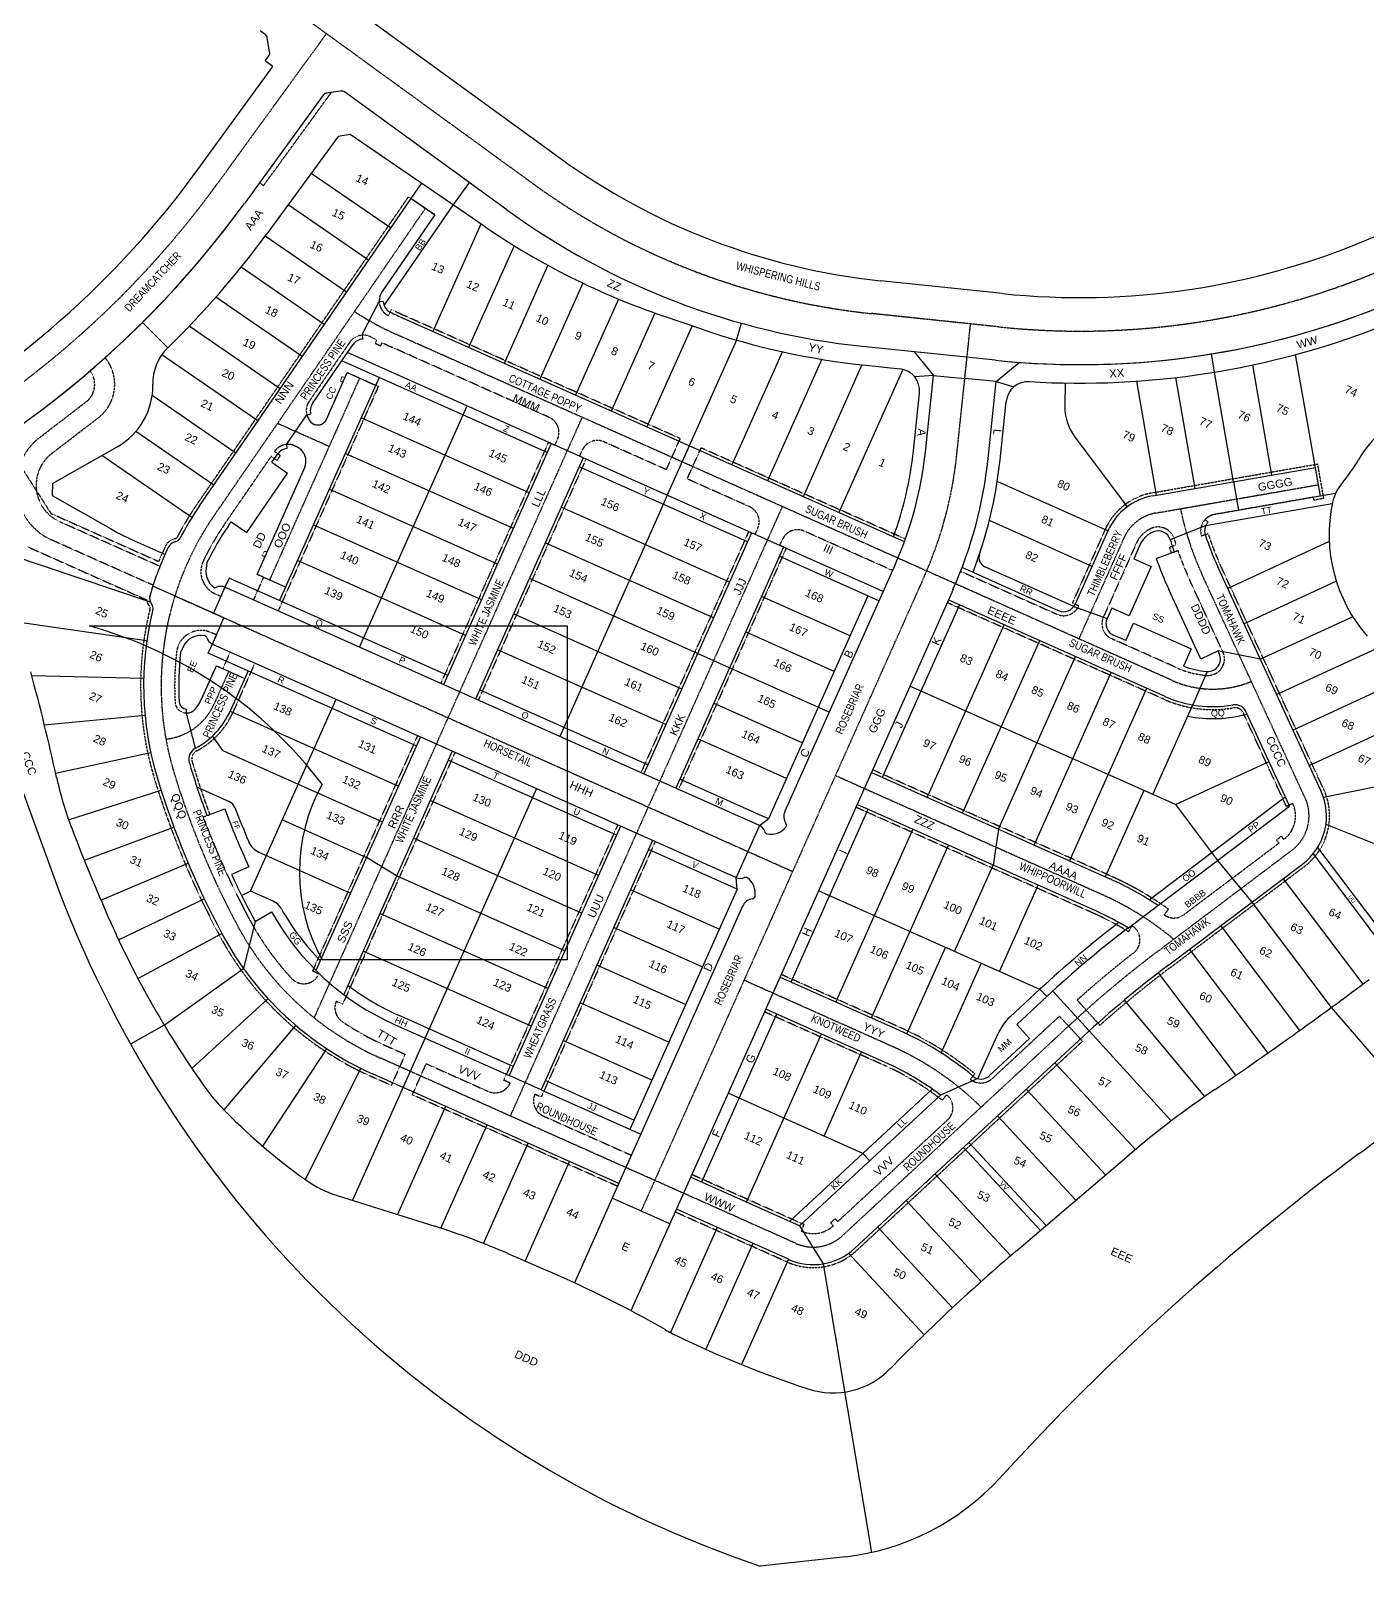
# Model space of a CAD drawing. Extents: x 6117139 to 6122428, y 2195785 to 2203370.
# Drawn here: x 6120082 to 6121417, y 2195785 to 2197320 of the extents above; entities that cross this region are included whole.
import ezdxf
from ezdxf.enums import TextEntityAlignment as Align

# ---------------------------------------------------------------- set-up
doc = ezdxf.new("R2010")
doc.units = 21
doc.header["$MEASUREMENT"] = 0
doc.linetypes.add('CENTER2', pattern=[1.125, 0.75, -0.125, 0.125, -0.125])
doc.linetypes.add('DASHED2', pattern=[0.375, 0.25, -0.125])
for name, color, linetype in [('1', 7, 'Continuous'), ('V-ANNO', 7, 'Continuous'), ('V-LINE-CNTR', 1, 'CENTER2'), ('V-LINE-ESMT', 7, 'DASHED2'), ('V-LINE-LOTS', 3, 'Continuous'), ('V-LINE-PIQ', 2, 'Continuous'), ('V-LINE-RTWY', 1, 'Continuous')]:
    doc.layers.add(name, color=color, linetype=linetype)
doc.styles.add('LOTNUM', font='arial.ttf')
doc.styles.add('ST', font='x-opta1d.shx', dxfattribs={"width": 0.85, "height": 31.496063})

msp = doc.modelspace()

# ---------------------------------------------------------------- linework, layer by layer
at = {"layer": 'V-LINE-CNTR'}
for p, q in [((6120583.5, 2197166.8), (6120343.6, 2197341.1)), ((6120377.1, 2197316.7), (6120268.2, 2197166.8)), ((6120264.8, 2196834.8), (6120476, 2197142)), ((6121049, 2197023.6), (6120921.8, 2197037)), ((6121006.9, 2196895.3), (6121020.7, 2197026.6)), ((6121222.1, 2196670.3), (6120447, 2197016.1)), ((6120410.3, 2196972.5), (6120320.3, 2196770.7)), ((6120632.6, 2196933.3), (6120364.8, 2196333.1)), ((6120328.3, 2196927.3), (6120379.9, 2196904.3)), ((6121205.8, 2196837.6), (6121368.2, 2196865.9)), ((6120832.6, 2196844.1), (6120560.8, 2196234.9)), ((6121174, 2196812.8), (6121128.9, 2196711.8)), ((6120974.4, 2196774.1), (6120691.5, 2196140)), ((6121354.9, 2196552.9), (6121251.8, 2196776.5)), ((6120842.8, 2196479.2), (6120225.7, 2196754.6)), ((6120279.5, 2196679.3), (6120264.9, 2196646.7)), ((6121153, 2196455.8), (6120885.6, 2196575.1)), ((6121207.1, 2196399), (6121341.8, 2196500.6)), ((6120942.6, 2196304.4), (6120794.4, 2196370.6)), ((6121121.6, 2196327.5), (6120892.8, 2196115.4)), ((6120846.1, 2196107.7), (6120430.3, 2196293.2))]:
    msp.add_line(p, q, dxfattribs=at)
for centre, radius, start, end in [((6121130, 2197794.4), 775, 264, 19), ((6119499.6, 2197725.2), 950, 290, 324), ((6120994.9, 2197733.1), 700, 234, 264), ((6120569.2, 2197290.1), 300, 236.8347, 245.9545), ((6120609.1, 2196937.1), 400, 335.9545, 354), ((6121524.3, 2196902.1), 300, 191.5802, 204.7551), ((6120512, 2196664.9), 300, 145.4884, 196.9489), ((6121213.2, 2196795.2), 43, 99.8837, 155.9545), ((6121262.8, 2196761.6), 100, 245.9545, 292.6065), ((6120210.2, 2196671.2), 60, 276.3065, 335.9546), ((6121029.5, 2196822.6), 841, 196.9489, 208.1754), ((6121315.9, 2196534.9), 43, 307.0243, 24.7553), ((6121030.7, 2196181.9), 300, 49.9589, 65.9545), ((6120552.6, 2196567.1), 300, 208.1754, 245.9545), ((6121869.4, 2195520.8), 1100, 127.0243, 132.8277), ((6120820.3, 2196030.5), 300, 45.3113, 65.9545), ((6120863.6, 2196146.9), 43, 245.9545, 312.8277)]:
    msp.add_arc(centre, radius, start, end, dxfattribs=at)
at = {"layer": 'V-LINE-ESMT'}
for p, q in [((6120373.8, 2197255.1), (6120310.3, 2197167.7)), ((6120314.3, 2197164.8), (6120382, 2197257.9)), ((6120382, 2197257.9), (6120377, 2197257.1)), ((6120310.3, 2197167.7), (6120314.3, 2197164.8)), ((6120247.9, 2196846.4), (6120459.1, 2197153.6)), ((6120459.1, 2197153.6), (6120485.4, 2197135.5)), ((6120485.4, 2197135.5), (6120432.8, 2197059)), ((6120438.9, 2197034.9), (6120442.1, 2197041.2)), ((6120730.5, 2196912.1), (6120455.3, 2197034.8)), ((6120425.9, 2197007.3), (6120427.5, 2197010.5)), ((6120400.4, 2197008.2), (6120359.9, 2196949.3)), ((6120431.3, 2197004.7), (6120432.8, 2197007.8)), ((6120599.7, 2196933.2), (6120441.5, 2197003.8)), ((6120395.7, 2196973), (6120398, 2196978)), ((6120398, 2196978), (6120429, 2196964.1)), ((6120429, 2196964.1), (6120328.9, 2196739.7)), ((6120377.1, 2196931.2), (6120393.7, 2196968.4)), ((6120390.9, 2196969.6), (6120393, 2196974.2)), ((6120393.7, 2196968.4), (6120390.9, 2196969.6)), ((6120395.7, 2196973), (6120393, 2196974.2)), ((6120090.6, 2196913), (6120137, 2196948.7)), ((6120102.8, 2196897.1), (6120149.2, 2196932.8)), ((6120053.7, 2196912.6), (6120101.9, 2196837.2)), ((6120345.6, 2196904.8), (6120347, 2196904.2)), ((6120599, 2196908.3), (6120491.4, 2196667.2)), ((6120599, 2196908.3), (6120605.4, 2196905.5)), ((6120605.4, 2196905.5), (6120608.1, 2196911.4)), ((6120716.6, 2196881), (6120654.5, 2196908.7)), ((6120730.5, 2196912.1), (6120716.6, 2196881)), ((6120737.6, 2196871.7), (6120751.5, 2196902.7)), ((6120955.6, 2196811.6), (6120751.5, 2196902.7)), ((6120275.9, 2196827.2), (6120321.9, 2196894.1)), ((6120327.7, 2196890.1), (6120321.9, 2196894.1)), ((6120325.3, 2196899), (6120331.1, 2196895.1)), ((6120327.7, 2196890.1), (6120331.1, 2196895.1)), ((6120636.5, 2196891.6), (6120528.9, 2196650.5)), ((6120630.1, 2196894.5), (6120632.7, 2196900.4)), ((6120636.5, 2196891.6), (6120630.1, 2196894.5)), ((6121202.3, 2196857.8), (6121367.6, 2196886.6)), ((6121373.6, 2196852.1), (6121367.6, 2196886.6)), ((6120317.8, 2196798.3), (6120355.3, 2196882.4)), ((6120799.7, 2196844), (6120737.6, 2196871.7)), ((6121363.3, 2196853.4), (6121264.3, 2196836.1)), ((6121363.8, 2196850.4), (6121363.3, 2196853.4)), ((6121373.6, 2196852.1), (6121363.8, 2196850.4)), ((6120101.9, 2196837.2), (6120209.5, 2196789.2)), ((6120210.8, 2196784.3), (6120110.8, 2196828.8)), ((6120204, 2196765.4), (6120102.7, 2196810.6)), ((6120799, 2196819.1), (6120691.4, 2196578)), ((6120805.4, 2196816.2), (6120799, 2196819.1)), ((6120805.4, 2196816.2), (6120808.1, 2196822.2)), ((6120830.1, 2196805.2), (6120832.7, 2196811.2)), ((6120942.6, 2196780.2), (6120854.5, 2196819.5)), ((6121155.2, 2196821.1), (6121122.4, 2196747.6)), ((6121251.4, 2196814.8), (6121258.1, 2196817)), ((6120078, 2196804.1), (6120197.7, 2196750.7)), ((6120307.9, 2196776.2), (6120315.8, 2196793.7)), ((6120313, 2196795), (6120315.1, 2196799.5)), ((6120315.8, 2196793.7), (6120313, 2196795)), ((6120317.8, 2196798.3), (6120315.1, 2196799.5)), ((6120836.5, 2196802.4), (6120728.9, 2196561.3)), ((6120836.5, 2196802.4), (6120830.1, 2196805.2)), ((6121186.3, 2196807.3), (6121153.5, 2196733.7)), ((6121219.4, 2196803.4), (6121225.9, 2196805.8)), ((6121221.3, 2196797.7), (6121227.8, 2196800.1)), ((6121010.8, 2196779.4), (6121107, 2196736.4)), ((6121373.5, 2196561.5), (6121270.5, 2196785.1)), ((6120275.8, 2196763.4), (6120271.7, 2196754.3)), ((6120314.3, 2196773.4), (6120304.2, 2196750.7)), ((6120314.3, 2196773.4), (6120307.9, 2196776.2)), ((6121272.8, 2196698.7), (6121239.6, 2196770.8)), ((6120266.2, 2196756.8), (6120271.7, 2196754.3)), ((6121213.7, 2196651.6), (6120997.3, 2196748.1)), ((6121128.8, 2196744.7), (6121122.4, 2196747.6)), ((6120267.3, 2196715.8), (6120261.8, 2196718.2)), ((6120267.3, 2196715.8), (6120263.2, 2196706.6)), ((6121227.6, 2196682.6), (6121161.8, 2196711.9)), ((6120281, 2196698.7), (6120273.6, 2196682)), ((6120305.7, 2196687.7), (6120283.7, 2196638.4)), ((6120252.6, 2196652.2), (6120267.2, 2196684.8)), ((6120267.2, 2196684.8), (6120273.6, 2196682)), ((6121336.3, 2196544.3), (6121293.4, 2196637.4)), ((6120468.2, 2196615.2), (6120363.2, 2196379.8)), ((6120505.7, 2196598.5), (6120393.4, 2196346.8)), ((6121161.3, 2196474.6), (6120922.7, 2196581)), ((6120254, 2196533.8), (6120260.6, 2196536.2)), ((6121144.6, 2196437.1), (6120906, 2196543.6)), ((6121342.7, 2196547.3), (6121336.3, 2196544.3)), ((6120668.2, 2196525.9), (6120554.3, 2196270.7)), ((6120705.7, 2196509.2), (6120591.8, 2196254)), ((6121233.9, 2196436.2), (6121328.9, 2196507.7)), ((6121326.4, 2196510.9), (6121331.2, 2196514.6)), ((6121328.9, 2196507.7), (6121326.4, 2196510.9)), ((6121333.6, 2196511.4), (6121331.2, 2196514.6)), ((6121219.4, 2196382.6), (6121354.1, 2196484.2)), ((6121214.3, 2196436), (6121218.4, 2196441.6)), ((6121182.2, 2196425), (6121178.5, 2196419.1)), ((6120369.6, 2196376.9), (6120363.2, 2196379.8)), ((6120950.9, 2196323.2), (6120831.5, 2196376.4)), ((6120387, 2196349.7), (6120393.4, 2196346.8)), ((6121149.9, 2196325.5), (6121127.2, 2196350.9)), ((6120934.2, 2196285.7), (6120814.8, 2196339)), ((6121109.5, 2196334.7), (6121042.3, 2196272.3)), ((6121132.6, 2196309.7), (6121109.5, 2196334.7)), ((6120435.8, 2196305.5), (6120455.8, 2196296.6)), ((6121132.6, 2196309.7), (6120906.8, 2196100.4)), ((6120455.8, 2196296.6), (6120442, 2196265.5)), ((6120463, 2196256.1), (6120476.8, 2196287.2)), ((6120476.8, 2196287.2), (6120538.9, 2196259.5)), ((6120442, 2196265.5), (6120422, 2196274.4)), ((6121020.5, 2196271.7), (6121025, 2196277.1)), ((6120560.7, 2196267.8), (6120554.3, 2196270.7)), ((6120585.4, 2196256.8), (6120591.8, 2196254)), ((6120668, 2196164.7), (6120463, 2196256.1)), ((6120996.7, 2196256.2), (6120992.4, 2196250.7)), ((6120593.7, 2196235), (6120681.9, 2196195.7)), ((6120888, 2196129.4), (6120997.8, 2196231.1)), ((6120854.4, 2196126.4), (6120742.2, 2196176.4)), ((6120837.7, 2196088.9), (6120725.5, 2196139)), ((6120851.6, 2196120), (6120854.4, 2196126.4)), ((6120880.9, 2196128.2), (6120885.3, 2196132.3)), ((6120883.6, 2196125.3), (6120880.9, 2196128.2)), ((6120888, 2196129.4), (6120885.3, 2196132.3))]:
    msp.add_line(p, q, dxfattribs=at)
for centre, radius, start, end in [((6120377.8, 2197252.2), 5, 99, 144), ((6120446.4, 2197049.6), 16.5, 145.4884, 242.947), ((6120569.2, 2197290.1), 279.5, 242.947, 245.9545), ((6120414, 2196998.9), 16.5, 61.9345, 145.4884), ((6120569.2, 2197290.1), 313.5, 241.9345, 243.1142), ((6120569.2, 2197290.1), 317, 243.1142, 244.1986), ((6120569.2, 2197290.1), 313.5, 244.1986, 245.9545), ((6120123.6, 2196966.1), 22, 307.5297, 37.8816), ((6120123.6, 2196966.1), 42, 307.5297, 39.5033), ((6120373.5, 2196940), 16.5, 145.4884, 224.0198), ((6120593, 2196918.1), 16.5, 335.9545, 65.9545), ((6120368.4, 2196935.1), 9.5, 224.0198, 335.9545), ((6120127.1, 2196865.4), 60, 127.5297, 245.9545), ((6120338.9, 2196889.7), 16.5, 65.9545, 145.4884), ((6120340.2, 2196889.1), 16.5, 335.9545, 65.9545), ((6120647.8, 2196893.7), 16.5, 65.9545, 155.9545), ((6120127.1, 2196865.4), 40, 127.5297, 245.9545), ((6121213.2, 2196795.2), 63.5, 99.8837, 155.9545), ((6120512, 2196664.9), 320.5, 145.4884, 152.3571), ((6120793, 2196828.9), 16.5, 335.9545, 65.9545), ((6120512, 2196664.9), 286.5, 145.4884, 154.1405), ((6121267.1, 2196819.8), 16.5, 99.8837, 197.7348), ((6120228.5, 2196798.7), 13.5, 100.8337, 154.7185), ((6120225.4, 2196815), 3, 280.8337, 332.3571), ((6120847.8, 2196804.4), 16.5, 65.9545, 155.9545), ((6121213.2, 2196795.2), 29.5, 112.6793, 155.9545), ((6121208.2, 2196807.2), 16.5, 16.7067, 112.6793), ((6121524.3, 2196902.1), 313.5, 196.7067, 197.8933), ((6121524.3, 2196902.1), 279.5, 197.7348, 204.7551), ((6120512, 2196664.9), 327, 154.7185, 157.653), ((6121524.3, 2196902.1), 320.5, 197.9353, 199.0082), ((6121524.3, 2196902.1), 313.5, 198.9902, 204.7551), ((6120276.2, 2196779.1), 24.5, 154.1405, 245.9545), ((6120211, 2196752.7), 13.5, 188.3774, 217.6222), ((6120512, 2196664.9), 320.5, 166.0989, 196.9489), ((6120197.9, 2196742.6), 3, 346.0989, 37.6222), ((6121113.8, 2196751.5), 16.5, 245.9545, 335.9545), ((6121168.5, 2196727), 16.5, 155.9545, 245.9545), ((6120251.8, 2196695.8), 24.5, 65.9545, 173.2074), ((6120512, 2196664.9), 286.5, 173.2074, 183.2587), ((6121257.9, 2196691.8), 16.5, 265.9304, 24.7551), ((6121262.8, 2196761.6), 86.5, 245.9545, 265.9304), ((6120237.4, 2196649.2), 11.5, 183.2587, 321.1552), ((6120210.2, 2196671.2), 46.5, 321.1552, 335.9545), ((6121262.8, 2196761.6), 120.5, 245.9545, 279.7082), ((6121284.8, 2196633.5), 9.5, 24.7551, 99.7082), ((6120210.2, 2196671.2), 80.5, 297.7864, 335.9545), ((6120252.1, 2196591.6), 9.5, 117.7864, 195.7529), ((6120512, 2196664.9), 279.5, 195.7529, 196.9489), ((6121029.5, 2196822.6), 820.5, 196.9489, 200.4259), ((6121029.5, 2196822.6), 861.5, 196.9489, 208.1754), ((6121315.9, 2196534.9), 63.5, 307.0243, 24.7551), ((6121029.5, 2196822.6), 827.5, 200.4259, 208.1754), ((6121315.9, 2196534.9), 29.5, 307.0243, 24.7551), ((6121030.7, 2196181.9), 320.5, 54.1458, 65.9545), ((6120552.6, 2196567.1), 286.5, 208.1754, 222.8143), ((6121030.7, 2196181.9), 279.5, 58.0752, 65.9545), ((6121224, 2196449.3), 16.5, 234.1458, 307.0243), ((6120552.6, 2196567.1), 320.5, 208.1754, 245.9545), ((6121173.5, 2196411), 16.5, 308.0145, 58.0752), ((6121869.4, 2195520.8), 1113.5, 128.0145, 131.7992), ((6121869.4, 2195520.8), 1079.5, 127.0243, 131.8), ((6120354.5, 2196383.6), 16.5, 222.8143, 335.9545), ((6120402.1, 2196343), 16.5, 155.9539, 236.1225), ((6120552.6, 2196567.1), 286.5, 236.1225, 245.9545), ((6120820.3, 2196030.5), 320.5, 50.3148, 65.9545), ((6120820.3, 2196030.5), 279.5, 51.9916, 65.9545), ((6121031, 2196284.4), 16.5, 230.3148, 312.8277), ((6120545.7, 2196274.6), 16.5, 245.9545, 335.9545), ((6120600.5, 2196250.1), 16.5, 155.9545, 245.9545), ((6120986.6, 2196243.2), 16.5, 312.8277, 51.9916), ((6120863.6, 2196146.9), 29.5, 245.9545, 312.8277), ((6120863.6, 2196146.9), 63.5, 245.9545, 312.8277)]:
    msp.add_arc(centre, radius, start, end, dxfattribs=at)
at = {"layer": 'V-LINE-LOTS'}
for p, q in [((6120388.9, 2197213.8), (6120317.6, 2197116.7)), ((6120400.7, 2197215.8), (6120388.9, 2197213.8)), ((6120535.6, 2197123.7), (6120400.7, 2197215.8)), ((6120250.3, 2196844.7), (6120472, 2197167.1)), ((6120441.3, 2197122.5), (6120361.9, 2197177.1)), ((6120503.8, 2197145.4), (6120520.1, 2197167.8)), ((6120485.4, 2197135.5), (6120461.6, 2197151.9)), ((6120419.2, 2197090.4), (6120338.9, 2197145.6)), ((6120485.4, 2197135.5), (6120432.8, 2197059)), ((6120434.8, 2197045.1), (6120503.8, 2197145.4)), ((6120531.5, 2197126.4), (6120483.6, 2197018.9)), ((6120397.1, 2197058.2), (6120315.8, 2197114.2)), ((6120564.6, 2197104.8), (6120519.2, 2197003.1)), ((6120375, 2197026.1), (6120291.9, 2197083.3)), ((6120598.5, 2197085.2), (6120554.8, 2196987.2)), ((6120633.3, 2197067.4), (6120590.4, 2196971.3)), ((6120352.9, 2196994), (6120266.6, 2197053.3)), ((6120413, 2197015.9), (6120429.9, 2197049)), ((6120429.9, 2197049), (6120433.9, 2197049.2)), ((6120668.9, 2197051.5), (6120626, 2196955.4)), ((6120218.7, 2197002.7), (6120193.4, 2197028.1)), ((6120330.8, 2196961.8), (6120240, 2197024.3)), ((6120954.6, 2196808.8), (6120454.1, 2197032.1)), ((6120705.4, 2197037.4), (6120661.7, 2196939.5)), ((6120742.4, 2197024.7), (6120697.3, 2196923.6)), ((6120752.2, 2197021.4), (6120714, 2197034.4)), ((6120787, 2197010.5), (6120791.7, 2197027.3)), ((6120413, 2197015.9), (6120413.3, 2197011.4)), ((6120787, 2197010.5), (6120739.7, 2196904.7)), ((6120308.7, 2196929.7), (6120212.7, 2196995.7)), ((6120363.2, 2196947), (6120398.1, 2196997.9)), ((6120398.1, 2196997.9), (6120403.7, 2197006)), ((6120601.8, 2196907.1), (6120398.1, 2196997.9)), ((6120832.7, 2196998.9), (6120782.2, 2196885.7)), ((6121264.4, 2196978.3), (6121261.4, 2196996.6)), ((6121370.2, 2196854.6), (6121345.5, 2196995.9)), ((6120377.1, 2196931.2), (6120398, 2196978)), ((6120597.7, 2196898), (6120392.4, 2196989.6)), ((6120398, 2196978), (6120426.3, 2196965.4)), ((6120872, 2196991.3), (6120817.8, 2196869.8)), ((6120912.2, 2196985.7), (6120853.4, 2196853.9)), ((6120952.9, 2196981.2), (6120889.1, 2196838)), ((6120916.3, 2196985.3), (6120950.1, 2196981.7)), ((6121283.4, 2196868.9), (6121264.4, 2196978.3)), ((6121321.8, 2196875.6), (6121302.7, 2196985.6)), ((6120429.7, 2196972.9), (6120330.2, 2196750.1)), ((6120983.6, 2196975.2), (6120964.9, 2196973.7)), ((6120983.6, 2196975.2), (6121015, 2196971.9)), ((6121046.3, 2196968.9), (6121015, 2196972.2)), ((6121015, 2196972.2), (6121015, 2196971.9)), ((6121046.3, 2196968.9), (6121064, 2196963.7)), ((6121115.2, 2196967.5), (6121114.8, 2196945)), ((6121206.6, 2196855.5), (6121186.8, 2196969.3)), ((6121245, 2196862.2), (6121225.7, 2196972.9)), ((6120286.6, 2196897.5), (6120203, 2196955.1)), ((6120963.7, 2196899.8), (6120969.7, 2196957.5)), ((6121050.2, 2196890.7), (6121056.3, 2196949.2)), ((6120337.2, 2196906.1), (6120357.5, 2196935.8)), ((6120357.5, 2196935.8), (6120361.4, 2196936.8)), ((6120410.2, 2196703.5), (6120517.7, 2196944.6)), ((6120579.8, 2196857.8), (6120411.7, 2196932.7)), ((6120264.6, 2196865.4), (6120186.6, 2196919)), ((6120103.3, 2196867.2), (6120168, 2196903.7)), ((6120337.2, 2196906.1), (6120337.6, 2196902.1)), ((6120345.6, 2196904.8), (6120347, 2196904.2)), ((6120601.8, 2196907.1), (6120494.2, 2196666)), ((6120633.7, 2196892.8), (6120601.8, 2196907.1)), ((6120739.7, 2196904.7), (6120717.7, 2196855.3)), ((6121124.7, 2196914.2), (6121177.1, 2196843.8)), ((6120242.7, 2196833.1), (6120152.6, 2196895)), ((6120322.7, 2196888.3), (6120328.6, 2196896.8)), ((6120322.7, 2196888.3), (6120338.4, 2196877.5)), ((6120563.9, 2196822.2), (6120395.8, 2196897.1)), ((6120633.7, 2196892.8), (6120526.2, 2196651.7)), ((6120801.8, 2196817.9), (6120633.7, 2196892.8)), ((6120297.6, 2196818.2), (6120338.4, 2196877.5)), ((6120307.9, 2196776.2), (6120355.3, 2196882.4)), ((6120797.7, 2196808.7), (6120629.6, 2196883.7)), ((6121202.8, 2196854.8), (6121365.2, 2196883.1)), ((6120103.3, 2196867.2), (6120103.2, 2196855.2)), ((6120103.2, 2196855.2), (6120161.3, 2196822)), ((6120548, 2196786.5), (6120379.9, 2196861.5)), ((6120717.7, 2196855.3), (6120713.7, 2196846.2)), ((6121158, 2196819.9), (6121047.4, 2196869.2)), ((6121385.3, 2196857.2), (6121264.3, 2196836.1)), ((6121283.4, 2196868.9), (6121288.4, 2196840.3)), ((6120713.7, 2196846.2), (6120610.2, 2196614.2)), ((6120779.8, 2196768.5), (6120611.7, 2196843.5)), ((6121255.7, 2196825), (6121382.1, 2196847)), ((6120279.2, 2196824.9), (6120282, 2196828.9)), ((6120282, 2196828.9), (6120297.6, 2196818.2)), ((6120532.1, 2196750.9), (6120364, 2196825.9)), ((6121142.1, 2196784.3), (6121039.5, 2196830)), ((6121255.7, 2196825), (6121220.2, 2196810.8)), ((6121255.1, 2196831.2), (6121258, 2196828.4)), ((6120801.8, 2196817.9), (6120694.2, 2196576.8)), ((6120833.7, 2196803.6), (6120801.8, 2196817.9)), ((6121158, 2196819.9), (6121125.2, 2196746.4)), ((6121379.1, 2196809.1), (6121277.7, 2196762.3)), ((6120201.4, 2196748.4), (6120060.8, 2196795.9)), ((6120215.8, 2196796.1), (6120188.7, 2196808.1)), ((6120763.9, 2196732.9), (6120595.8, 2196807.9)), ((6120833.7, 2196803.6), (6120726.1, 2196562.5)), ((6120929.2, 2196750), (6120829.6, 2196794.5)), ((6120933.3, 2196759.2), (6120833.7, 2196803.6)), ((6121189.9, 2196805.6), (6121183.8, 2196791.9)), ((6121206.2, 2196792.3), (6121224.1, 2196798.7)), ((6120257.8, 2196788.1), (6120256.9, 2196781.8)), ((6120516.2, 2196715.3), (6120348.2, 2196790.3)), ((6121108.7, 2196740), (6121012.2, 2196783.1)), ((6121123.9, 2196744.2), (6121035, 2196783.8)), ((6121201.2, 2196784.2), (6121179.2, 2196734.9)), ((6121183.8, 2196791.9), (6121201.2, 2196784.2)), ((6121370.8, 2196560.2), (6121267.7, 2196783.8)), ((6120264.2, 2196737.4), (6120203.6, 2196764.4)), ((6120275.8, 2196763.4), (6120264.2, 2196737.4)), ((6120279.8, 2196772.6), (6120275.8, 2196763.4)), ((6120498.3, 2196675.1), (6120279.8, 2196772.6)), ((6120336.3, 2196763.6), (6120307.9, 2196776.2)), ((6120748, 2196697.3), (6120579.9, 2196772.3)), ((6121386.2, 2196769.4), (6121294, 2196726.9)), ((6120900.3, 2196714.8), (6120811.7, 2196754.3)), ((6120918.2, 2196754.9), (6120818.8, 2196532.1)), ((6121215, 2196654.3), (6120998.5, 2196750.9)), ((6121250.7, 2196691.7), (6121218.7, 2196761.2)), ((6120263.2, 2196706.6), (6120274.8, 2196732.7)), ((6120732.1, 2196661.7), (6120564, 2196736.7)), ((6121009.5, 2196746), (6120932.5, 2196573.4)), ((6121123.9, 2196744.2), (6121157.1, 2196732.1)), ((6121161.8, 2196742.6), (6121157.1, 2196732.1)), ((6121179.2, 2196734.9), (6121161.8, 2196742.6)), ((6121402.6, 2196734), (6121310.3, 2196691.5)), ((6120068, 2196729), (6120197.7, 2196710.3)), ((6120884.4, 2196679.1), (6120795.8, 2196718.7)), ((6120977.2, 2196553.4), (6121054.2, 2196726)), ((6121175.8, 2196710.1), (6121183.5, 2196727.4)), ((6121183.5, 2196727.4), (6121241.1, 2196701.8)), ((6120234.1, 2196704), (6120231.5, 2196698.3)), ((6120259.1, 2196697.5), (6120263.2, 2196706.6)), ((6121012.8, 2196537.5), (6121089.9, 2196710.1)), ((6121175.8, 2196710.1), (6121163.5, 2196715.6)), ((6121241.1, 2196701.8), (6121233.4, 2196684.5)), ((6121426.1, 2196701.9), (6121326.6, 2196656.1)), ((6120466.9, 2196604.8), (6120259.1, 2196697.5)), ((6120716.2, 2196626.1), (6120548.2, 2196701)), ((6120779.9, 2196683), (6120748, 2196697.3)), ((6121048.5, 2196521.6), (6121125.5, 2196694.2)), ((6121268, 2196699.7), (6121250.7, 2196691.7)), ((6121269.2, 2196697), (6121268, 2196699.7)), ((6121310.3, 2196691.5), (6121268, 2196699.7)), ((6120082.7, 2196675.2), (6120194.6, 2196672.5)), ((6120252.6, 2196652.2), (6120267.2, 2196684.8)), ((6120267.2, 2196684.8), (6120295.5, 2196672.2)), ((6120298.9, 2196679.8), (6120280.9, 2196639.6)), ((6120879.5, 2196638.6), (6120779.9, 2196683)), ((6121084.1, 2196505.7), (6121161.1, 2196678.3)), ((6121257, 2196679.3), (6121242.9, 2196645.8)), ((6120698.3, 2196585.9), (6120530.2, 2196660.9)), ((6121225.4, 2196546.2), (6120960, 2196664.6)), ((6121119.7, 2196489.8), (6121196.7, 2196662.4)), ((6121441.5, 2196666.1), (6121343, 2196620.6)), ((6120237.3, 2196637.7), (6120237.3, 2196641.7)), ((6120301.4, 2196459.7), (6120386.9, 2196651.4)), ((6120852.6, 2196607.9), (6120764, 2196647.4)), ((6121202.9, 2196556.2), (6121242.9, 2196645.8)), ((6120195.9, 2196635.1), (6120095.4, 2196625.6)), ((6120246.3, 2196602.6), (6120237.3, 2196637.7)), ((6120280.9, 2196639.6), (6120449, 2196564.6)), ((6121339, 2196545.6), (6121296.1, 2196638.7)), ((6121456.2, 2196629.9), (6121359.3, 2196585.2)), ((6120273.5, 2196600.2), (6120263.4, 2196614.9)), ((6120471, 2196613.9), (6120366.7, 2196380.3)), ((6120836.7, 2196572.3), (6120748.2, 2196611.8)), ((6120106.6, 2196577.6), (6120201.6, 2196598.1)), ((6120273.5, 2196600.2), (6120433.1, 2196529)), ((6120502.9, 2196599.7), (6120394.4, 2196356.4)), ((6120666.9, 2196515.6), (6120498.9, 2196590.6)), ((6121225.4, 2196546.2), (6121318.9, 2196589.3)), ((6120280.4, 2196549), (6120247.8, 2196563.5)), ((6120818.8, 2196532.1), (6120730.2, 2196571.6)), ((6121160.1, 2196471.8), (6120921.5, 2196578.3)), ((6121478.6, 2196574.8), (6121373.5, 2196553.4)), ((6120119.6, 2196530.9), (6120211.9, 2196560.5)), ((6120586.9, 2196562.2), (6120475.7, 2196312.9)), ((6120649, 2196475.4), (6120480.9, 2196550.4)), ((6121193.8, 2196560.3), (6121155.3, 2196474)), ((6121199, 2196451.1), (6121335.2, 2196553.9)), ((6120257.7, 2196535.2), (6120275.5, 2196541.9)), ((6120918.2, 2196541.4), (6120841.2, 2196368.8)), ((6121145.8, 2196439.9), (6120907.3, 2196546.3)), ((6121207.9, 2196445.3), (6121339.5, 2196544.6)), ((6121225.4, 2196546.2), (6121267.5, 2196490.3)), ((6120135.3, 2196490.5), (6120224.7, 2196523.7)), ((6120333.2, 2196530.9), (6120417.2, 2196493.4)), ((6120671, 2196524.7), (6120559.7, 2196275.4)), ((6120809.7, 2196525.2), (6120786.5, 2196473.2)), ((6120809.7, 2196525.2), (6120818.8, 2196532.1)), ((6120886, 2196348.8), (6120963, 2196521.4)), ((6121048.5, 2196521.6), (6121043.3, 2196485.6)), ((6121375.8, 2196526.7), (6121509.4, 2196472.7)), ((6120632.1, 2196437.7), (6120464.1, 2196512.7)), ((6120702.9, 2196510.4), (6120591.7, 2196261.1)), ((6120921.6, 2196333), (6120998.6, 2196505.6)), ((6121367.5, 2196503.4), (6121447.6, 2196397.2)), ((6120151.9, 2196450.5), (6120239.1, 2196487.5)), ((6120309.7, 2196498.7), (6120401.3, 2196457.8)), ((6120447.3, 2196475), (6120417.2, 2196493.4)), ((6120787.4, 2196461.8), (6120698.8, 2196501.3)), ((6121267.5, 2196490.3), (6121301.8, 2196448.5)), ((6121363, 2196496.9), (6121442.2, 2196391.8)), ((6120299.7, 2196484.1), (6120282.4, 2196476.2)), ((6120615.3, 2196400.1), (6120447.3, 2196475)), ((6120787.4, 2196461.8), (6120786.5, 2196473.2)), ((6121004.8, 2196399.3), (6121043.3, 2196485.6)), ((6121217.6, 2196385), (6121352.3, 2196486.6)), ((6121332.9, 2196472), (6121412.5, 2196366.6)), ((6120301.4, 2196459.7), (6120292.5, 2196455.2)), ((6120323.1, 2196450), (6120301.4, 2196459.7)), ((6120787.4, 2196461.8), (6120680.3, 2196221.6)), ((6120769.5, 2196421.6), (6120680.9, 2196461.1)), ((6121089.8, 2196361.4), (6120868.8, 2196460)), ((6121049.6, 2196379.3), (6121088.1, 2196465.6)), ((6120169.5, 2196411), (6120255.1, 2196452)), ((6121178.1, 2196422.8), (6121207.9, 2196445.3)), ((6121301.8, 2196448.5), (6121381.1, 2196343.4)), ((6120305.9, 2196429.4), (6120294.3, 2196382.4)), ((6120305.9, 2196429.4), (6120322.4, 2196438.9)), ((6120598.5, 2196362.4), (6120430.5, 2196437.4)), ((6120188.8, 2196372.3), (6120272.7, 2196417.2)), ((6120752.7, 2196383.9), (6120664.1, 2196423.5)), ((6121270.7, 2196425), (6121349.5, 2196320.5)), ((6120581.7, 2196324.7), (6120413.7, 2196399.7)), ((6120957.1, 2196317), (6120995.7, 2196403.4)), ((6121239.5, 2196401.5), (6121317.7, 2196297.9)), ((6120215.1, 2196325.7), (6120294.3, 2196382.4)), ((6120735.9, 2196346.3), (6120647.3, 2196385.8)), ((6120991.4, 2196297.9), (6121031.3, 2196387.5)), ((6120949.7, 2196320.4), (6120830.3, 2196373.7)), ((6121285.7, 2196275.6), (6121208.4, 2196378)), ((6120242.8, 2196282.4), (6120318.8, 2196352.3)), ((6121090, 2196361.6), (6121059.9, 2196333.6)), ((6121096.8, 2196354.3), (6121066.8, 2196326.4)), ((6121096.8, 2196354.3), (6121090, 2196361.6)), ((6121102.8, 2196359.7), (6121139.2, 2196319.9)), ((6121254.9, 2196254.5), (6121174.4, 2196350.6)), ((6120563.8, 2196284.5), (6120449.3, 2196335.6)), ((6120719.1, 2196308.6), (6120630.5, 2196348.1)), ((6120826.9, 2196336.8), (6120752, 2196168.8)), ((6120935.4, 2196288.4), (6120816, 2196341.7)), ((6121381.1, 2196343.4), (6121467, 2196243.7)), ((6120215.1, 2196325.7), (6120181.4, 2196306.8)), ((6120274.9, 2196241), (6120346.7, 2196325.4)), ((6120445.2, 2196326.5), (6120559.7, 2196275.4)), ((6121066.8, 2196326.4), (6121079.7, 2196312.5)), ((6121139.2, 2196319.9), (6121221.3, 2196230)), ((6120475.7, 2196312.9), (6120453.7, 2196263.6)), ((6120702.3, 2196270.9), (6120613.7, 2196310.5)), ((6120796.7, 2196148.8), (6120871.7, 2196316.9)), ((6121133.5, 2196314.7), (6120904.7, 2196102.6)), ((6121028.1, 2196272.3), (6121048.2, 2196317.3)), ((6121079.7, 2196312.5), (6121039.5, 2196275.3)), ((6120313.5, 2196204.7), (6120377.7, 2196302.1)), ((6120874.4, 2196214.9), (6120911.9, 2196299)), ((6121104.9, 2196288.1), (6121185.4, 2196201.3)), ((6120356.1, 2196171.4), (6120411.4, 2196282.8)), ((6120669.2, 2196167.4), (6120423.2, 2196277.2)), ((6120591.7, 2196261.1), (6120559.7, 2196275.4)), ((6121028.1, 2196272.3), (6120990.6, 2196255.8)), ((6120453.7, 2196263.6), (6120403.3, 2196150.7)), ((6120591.7, 2196261.1), (6120691.2, 2196216.7)), ((6120684.3, 2196230.7), (6120595.8, 2196270.3)), ((6120913.2, 2196197.6), (6120778.5, 2196257.7)), ((6120982.4, 2196261.8), (6120839.8, 2196129.6)), ((6121076.3, 2196261.6), (6121155.7, 2196176.1)), ((6120496.2, 2196244.6), (6120448, 2196136.6)), ((6120990.6, 2196255.8), (6120849.7, 2196125.2)), ((6120491.6, 2196122.8), (6120537.7, 2196226.1)), ((6121047.7, 2196235.1), (6121125.9, 2196150.8)), ((6120534.1, 2196107.5), (6120578.8, 2196207.7)), ((6120913.2, 2196197.6), (6120919.9, 2196190.3)), ((6121013.6, 2196203.5), (6121090.5, 2196120.6)), ((6121019.1, 2196208.6), (6121096.2, 2196125.5)), ((6121066.5, 2196100.2), (6121179.3, 2196196.1)), ((6120575.6, 2196090), (6120619.9, 2196189.4)), ((6120849.7, 2196125.2), (6120741, 2196173.7)), ((6120985, 2196177), (6121060.8, 2196095.3)), ((6120387.9, 2196155.5), (6120485.6, 2196124.7)), ((6120662.7, 2196152.8), (6120624.9, 2196068.2)), ((6120956.4, 2196150.5), (6121031.4, 2196069.6)), ((6120838.9, 2196091.7), (6120726.8, 2196141.7)), ((6120720.2, 2196127.1), (6120681.4, 2196040.2)), ((6120767.7, 2196123.5), (6120720.9, 2196018.5)), ((6120849.7, 2196125.2), (6120873.5, 2196087.3)), ((6120927.8, 2196124), (6121002.6, 2196043.3)), ((6120803.3, 2196107.6), (6120756.1, 2196001.8)), ((6120558.4, 2196097.5), (6120599, 2196079.8)), ((6120838.9, 2196091.7), (6120792, 2195986.5)), ((6120898.9, 2196097.8), (6120974.4, 2196016.3)), ((6120873.5, 2196087.3), (6120921.6, 2195798.8))]:
    msp.add_line(p, q, dxfattribs=at)
for centre, radius, start, end in [((6119572.7, 2197663.4), 924, 314.3562, 323.725), ((6120952.9, 2197734.8), 740, 235.6724, 251.167), ((6120446.4, 2197049.6), 16.5, 145.4884, 182.0354), ((6120446.4, 2197049.6), 12.5, 182.0354, 242.947), ((6120569.2, 2197290.1), 282.5, 242.947, 245.9545), ((6120414, 2196998.9), 12.5, 93.2672, 145.4884), ((6120994.9, 2197733.1), 752, 251.167, 264), ((6121130, 2197794.4), 827, 266.5016, 291.2412), ((6120253.6, 2196967), 50, 134.3562, 181.0738), ((6120947.8, 2196959.8), 22, 354, 84), ((6120133.7, 2196964.7), 70, 299.414, 1.0738), ((6121078.2, 2196946.9), 22, 86.5016, 174), ((6120373.5, 2196940), 16.5, 194.5705, 224.0198), ((6120373.5, 2196940), 12.5, 145.4884, 194.5705), ((6121164.8, 2196944.1), 50, 178.9724, 216.6575), ((6121505.2, 2196834.6), 112, 111.4146, 149.9644), ((6120368.4, 2196935.1), 9.5, 224.0198, 335.9545), ((6120338.9, 2196889.7), 12.5, 95.7797, 145.4884), ((6120338.9, 2196889.7), 16.5, 65.9545, 95.7797), ((6120340.2, 2196889.1), 16.5, 335.9545, 65.9545), ((6120609.1, 2196937.1), 356.5, 339.7545, 354), ((6120609.1, 2196937.1), 443.5, 339.0083, 354), ((6121279.3, 2196965.2), 149, 319.3103, 329.9644), ((6121426.4, 2196838.7), 45, 139.3103, 167.9139), ((6120512, 2196664.9), 317.5, 145.4883, 152.3571), ((6121213.2, 2196795.2), 60.5, 99.8837, 155.9545), ((6121533, 2196815.9), 154, 167.9139, 221.1956), ((6120512, 2196664.9), 282.5, 145.4883, 154.1405), ((6121267.1, 2196819.8), 12.5, 136.5779, 197.7348), ((6121267.1, 2196819.8), 16.5, 99.8837, 136.5779), ((6120310.3, 2197082.4), 300, 240.2166, 246.0977), ((6120228.5, 2196798.7), 10.5, 100.8337, 154.7185), ((6120225.4, 2196815), 6, 280.8337, 332.3571), ((6121213.2, 2196795.2), 25.5, 112.6793, 155.9545), ((6121208.2, 2196807.2), 12.5, 16.7067, 112.6793), ((6121524.3, 2196902.1), 317.5, 196.7067, 199.0006), ((6121524.3, 2196902.1), 282.5, 197.7348, 204.7551), ((6120512, 2196664.9), 324, 154.7185, 163.7374), ((6121039.1, 2196793), 10, 161.4749, 245.9545), ((6120276.2, 2196779.1), 19.5, 172.1103, 232.3886), ((6121524.3, 2196902.1), 336.5, 199.0464, 204.7551), ((6120266.1, 2196766.1), 3, 232.3886, 295.3529), ((6120271.7, 2196754.3), 10, 65.9545, 115.3529), ((6120211, 2196752.7), 10.5, 163.7374, 217.6222), ((6120512, 2196664.9), 317.5, 166.0989, 196.9489), ((6120197.9, 2196742.6), 6, 346.0989, 37.6222), ((6121113.8, 2196751.5), 12.5, 245.9545, 335.9545), ((6121168.5, 2196727), 12.5, 155.9545, 245.9545), ((6120251.8, 2196695.8), 19.5, 79.5204, 155.2376), ((6120254.8, 2196712.1), 3, 16.5561, 79.5204), ((6120267.3, 2196715.8), 10, 196.5561, 245.9545), ((6120512, 2196664.9), 282.5, 173.2074, 183.2587), ((6121257.9, 2196691.8), 12.5, 265.9304, 24.7551), ((6118060.3, 2196128.4), 2095, 12.2643, 15.2308), ((6121262.8, 2196761.6), 82.5, 249.0813, 265.9304), ((6120237.4, 2196649.2), 7.5, 183.2587, 269.444), ((6120237.4, 2196649.2), 11.5, 269.444, 321.1552), ((6120210.2, 2196671.2), 46.5, 321.1552, 335.9546), ((6121262.8, 2196761.6), 117.5, 245.9545, 279.7082), ((6121284.8, 2196633.5), 12.5, 24.7551, 99.7082), ((6120210.2, 2196671.2), 77.5, 297.7864, 335.9545), ((6121262.8, 2196761.6), 129.5, 258.9004, 285.3109), ((6120252.1, 2196591.6), 12.5, 117.7864, 195.7529), ((6120512, 2196664.9), 282.5, 195.7529, 196.9489), ((6121029.5, 2196822.6), 823.5, 196.9489, 200.4259), ((6120449.5, 2196647.8), 350, 192.2643, 200.9768), ((6121029.5, 2196822.6), 858.5, 196.9489, 208.1754), ((6120276.3, 2196539.8), 10, 20.5758, 65.9545), ((6121315.9, 2196534.9), 60.5, 307.0243, 24.7553), ((6121029.5, 2196822.6), 804.5, 200.4185, 204.8839), ((6121029.5, 2196822.6), 794.5, 200.5758, 203.244), ((6121315.9, 2196534.9), 25.5, 22.2565, 24.7551), ((6121970.5, 2197231), 1979, 200.9768, 203.8077), ((6120317.8, 2196516.9), 20, 203.244, 245.9545), ((6121029.5, 2196822.6), 823.5, 204.8765, 208.1754), ((6121030.7, 2196181.9), 317.5, 56.0785, 65.9545), ((6120315, 2196431.7), 20, 29.6823, 65.9545), ((6120552.6, 2196567.1), 253.5, 209.6823, 224.2851), ((6121030.9, 2196816.4), 952, 203.8077, 215.6899), ((6120552.6, 2196567.1), 282.5, 208.1754, 209.1868), ((6120552.6, 2196567.1), 263.5, 209.121, 245.9547), ((6121869.4, 2195520.8), 1146.5, 127.6663, 132.8277), ((6121030.7, 2196181.9), 282.5, 58.5422, 65.9545), ((6120552.6, 2196567.1), 317.5, 208.1754, 245.9545), ((6121869.4, 2195520.8), 1136.5, 127.4628, 132.8277), ((6121869.4, 2195520.8), 1082.5, 127.0243, 132.8277), ((6120552.6, 2196567.1), 253.5, 232.5877, 245.9545), ((6118974.9, 2199629.6), 4073, 304.2123, 306.8774), ((6121093.9, 2196297), 50, 132.8277, 155.9545), ((6120820.3, 2196030.5), 317.5, 50.3148, 65.9545), ((6120820.3, 2196030.5), 282.5, 52.9192, 65.9545), ((6121031, 2196284.4), 12.5, 230.3148, 312.8277), ((6120379.5, 2196348.5), 150, 215.6899, 223.7609), ((6121827.2, 2195434.5), 1000, 124.2123, 130.3889), ((6120702.4, 2196657.7), 597, 223.7609, 234.542), ((6120422.2, 2196264.2), 114, 234.542, 252.4923), ((6120262.1, 2195416.1), 743, 66.4941, 72.4924), ((6120863.6, 2196146.9), 60.5, 245.9545, 312.8277), ((6122253.5, 2194704.8), 1832, 130.3889, 135.7826), ((6120119.6, 2194977.6), 1202, 60.2788, 66.4941), ((6120814.7, 2196195.1), 200, 240.2788, 244.1711), ((6121192, 2196974.6), 1066, 244.1711, 251.7509), ((6120883.2, 2196038.2), 80, 251.7509, 315.7826)]:
    msp.add_arc(centre, radius, start, end, dxfattribs=at)
at = {"layer": 'V-LINE-PIQ'}
for p, q in [((6120373.8, 2197255.1), (6120295.3, 2197147.1)), ((6120391.5, 2197259.4), (6120377, 2197257.1)), ((6120557.5, 2197140.6), (6120395.2, 2197258.5)), ((6121045.5, 2196990.3), (6120912.7, 2197004.2)), ((6119964.6, 2196858.5), (6120104.7, 2196473.9)), ((6120140.3, 2196724.7), (6120617.7, 2196724.7)), ((6120617.7, 2196724.7), (6120617.7, 2196391)), ((6120617.7, 2196391), (6120372.8, 2196391)), ((6120783.2, 2195794.8), (6120810.5, 2195784.9)), ((6120895.6, 2195794.4), (6120810.5, 2195784.9))]:
    msp.add_line(p, q, dxfattribs=at)
for centre, radius, start, end in [((6120377.8, 2197252.2), 5, 99, 144), ((6120392.3, 2197254.4), 5, 54, 99), ((6119499.6, 2197725.2), 983.5, 298.2119, 324), ((6120989.5, 2197735.2), 735, 234, 264), ((6121130, 2197794.4), 808.5, 264, 291.2174), ((6120021.3, 2196299.9), 441.2, 37.1788, 74.3467), ((6120531.4, 2196478.8), 181.3, 151.0485, 208.9515), ((6121173.5, 2196863.3), 1137.5, 200.017, 249.9367), ((6120813.4, 2197001.9), 1001, 306.5183, 318.3136), ((6122896.2, 2194189), 2499, 126.5183, 137.6306), ((6120868.1, 2196038.9), 246, 276.4034, 317.6306)]:
    msp.add_arc(centre, radius, start, end, dxfattribs=at)
at = {"layer": 'V-LINE-RTWY'}
for p, q in [((6120609.5, 2197193.1), (6120365.1, 2197370.6)), ((6120320.4, 2197298.2), (6120318, 2197312.8)), ((6120315.9, 2197289.4), (6120319.5, 2197294.5)), ((6120323.6, 2197283.8), (6120315.9, 2197289.4)), ((6120248.8, 2197180.9), (6120323.6, 2197283.8)), ((6120373.8, 2197255.1), (6120295.3, 2197147.1)), ((6120391.5, 2197259.4), (6120377, 2197257.1)), ((6120557.5, 2197140.6), (6120395.2, 2197258.5)), ((6121052.5, 2197056.9), (6120930.8, 2197069.7)), ((6121045.5, 2196990.3), (6120912.7, 2197004.2)), ((6120964.5, 2196998.8), (6120983.6, 2196975.2)), ((6121046.3, 2196968.9), (6121069.3, 2196988.1)), ((6120975.6, 2196898.5), (6120983.6, 2196975.2)), ((6121038.2, 2196892), (6121046.3, 2196968.9)), ((6120945.6, 2196786.9), (6120835.3, 2196539.5)), ((6120275.8, 2196763.4), (6120264.2, 2196737.4)), ((6120809.7, 2196525.2), (6120275.8, 2196763.4)), ((6121003.2, 2196761.2), (6120720.2, 2196127.1)), ((6120263.2, 2196706.6), (6120274.8, 2196732.7)), ((6120274.8, 2196732.7), (6120264.2, 2196737.4)), ((6120263.2, 2196706.6), (6120786.5, 2196473.2)), ((6120792.9, 2196444.6), (6120662.7, 2196152.8)), ((6120720.2, 2196127.1), (6120662.7, 2196152.8))]:
    msp.add_line(p, q, dxfattribs=at)
for centre, radius, start, end in [((6121130, 2197794.4), 808.5, 264, 19), ((6121130, 2197794.4), 741.5, 264, 19), ((6119814.6, 2196613), 863.5, 54.5097, 54.9257), ((6120313.1, 2197312), 5, 9.4629, 54.5097), ((6120315.5, 2197297.4), 5, 324, 9.4629), ((6120377.8, 2197252.2), 5, 99, 144), ((6120392.3, 2197254.4), 5, 54, 99), ((6121000.3, 2197731.1), 665, 234, 264), ((6119499.6, 2197725.2), 926, 298.7246, 324), ((6119499.6, 2197725.2), 983.5, 290, 324), ((6120989.5, 2197735.2), 735, 234, 264), ((6120609.1, 2196937.1), 368.5, 335.9545, 354), ((6120609.1, 2196937.1), 431.5, 335.9545, 354), ((6120847.1, 2196534.3), 13, 155.9545, 213.357), ((6120805.6, 2196516.1), 10, 16.5561, 65.9545), ((6120818.1, 2196519.8), 3, 196.5561, 259.5204), ((6120821.1, 2196536), 19.5, 259.5204, 320.2014), ((6120833.8, 2196525.5), 3, 320.2014, 33.357), ((6120790.6, 2196482.3), 10, 245.9545, 295.3529), ((6120796.1, 2196470.5), 3, 52.3886, 115.3529), ((6120786.1, 2196457.5), 19.5, 351.7076, 52.3886), ((6120804.8, 2196439.3), 13, 98.5519, 155.9545), ((6120802.4, 2196455.1), 3, 278.5519, 351.7076)]:
    msp.add_arc(centre, radius, start, end, dxfattribs=at)

# ---------------------------------------------------------------- texts
at = {"layer": '1', "style": 'ST', "width": 0.85}
for s, rotation, p in [('DREAMCATCHER', 46.8581, (6120203.6, 2197068.9)), ('WHISPERING HILLS', 345.5765, (6120828.6, 2197074.3)), ('PRINCESS PINE', 55.4884, (6120373.5, 2196981.1)), ('COTTAGE POPPY', 335.9545, (6120595.6, 2196957.3)), ('SUGAR BRUSH', 335.9545, (6120886.8, 2196828.9)), ('THIMBLEBERRY', 65.9545, (6121154.9, 2196787.4)), ('WHITE JASMINE', 65.9545, (6120536.8, 2196738.4)), ('TOMAHAWK', 294.7551, (6121280.5, 2196731.6)), ('SUGAR BRUSH', 335.9545, (6121150.5, 2196695.1)), ('PRINCESS PINE', 65.9545, (6120271.1, 2196645.6)), ('ROSEBRIAR', 65.9545, (6120899.8, 2196641.8)), ('HORSETAIL', 335.9545, (6120558.6, 2196597.8)), ('WHITE JASMINE', 65.9545, (6120464, 2196541.2)), ('PRINCESS PINE', 292.4807, (6120260.7, 2196508.1)), ('WHIPPOORWILL', 335.9545, (6121102.9, 2196470.8)), ('TOMAHAWK', 37.0243, (6121237.1, 2196414.7)), ('ROSEBRIAR', 65.9545, (6120778.9, 2196370.9)), ('WHEATGRASS', 65.9545, (6120590.5, 2196322.8)), ('KNOTWEED', 335.9545, (6120886.3, 2196322.7)), ('ROUNDHOUSE', 335.9545, (6120617.3, 2196232)), ('ROUNDHOUSE', 42.8277, (6120979.4, 2196204.5))]:
    msp.add_text(s, height=8, rotation=rotation, dxfattribs=at).set_placement(p, align=Align.MIDDLE_CENTER)
at = {"layer": 'V-ANNO', "style": 'LOTNUM'}
for s, p in [('14', (6120411.3, 2197167.1)), ('15', (6120387.6, 2197132.6)), ('16', (6120365.6, 2197100.6)), ('13', (6120487, 2197078.8)), ('17', (6120343.1, 2197067.9)), ('12', (6120521.8, 2197061.1)), ('18', (6120320.7, 2197035.4)), ('11', (6120557.9, 2197043)), ('10', (6120591.2, 2197027.2)), ('19', (6120298.5, 2197003.1)), ('9', (6120627.2, 2197011.1)), ('8', (6120663.5, 2196995.6)), ('20', (6120277.5, 2196972.4)), ('7', (6120699.9, 2196981.1)), ('6', (6120740.6, 2196965)), ('74', (6121399.3, 2196955.8)), ('21', (6120256.5, 2196941.9)), ('5', (6120782.5, 2196947.5)), ('144', (6120461.1, 2196927.8)), ('4', (6120824.1, 2196931.8)), ('77', (6121254, 2196924)), ('76', (6121292.5, 2196930.7)), ('75', (6121330.9, 2196937.3)), ('22', (6120240.5, 2196908.2)), ('3', (6120859.7, 2196915.9)), ('79', (6121177.2, 2196910.6)), ('78', (6121215.6, 2196917.3)), ('143', (6120446.4, 2196895.9)), ('2', (6120895.3, 2196900)), ('23', (6120213, 2196878.7)), ('145', (6120547, 2196891)), ('1', (6120931, 2196884.1)), ('80', (6121112.1, 2196861.7)), ('24', (6120171.7, 2196849.9)), ('142', (6120430.5, 2196860.3)), ('146', (6120532.1, 2196857.7)), ('156', (6120659.1, 2196842.5)), ('141', (6120414.6, 2196824.7)), ('147', (6120516.2, 2196822.1)), ('81', (6121096.2, 2196826.1)), ('155', (6120643.3, 2196806.9)), ('157', (6120741.7, 2196802)), ('73', (6121313.3, 2196802.2)), ('140', (6120398.7, 2196789.1)), ('148', (6120500.3, 2196786.5)), ('82', (6121080.3, 2196790.5)), ('154', (6120627.4, 2196771.3)), ('158', (6120730.4, 2196769.2)), ('139', (6120382.8, 2196753.5)), ('72', (6121330.9, 2196764.3)), ('149', (6120484.4, 2196750.9)), ('168', (6120863.1, 2196751.3)), ('25', (6120151.2, 2196734.8)), ('153', (6120611.5, 2196735.7)), ('159', (6120714.5, 2196733.6)), ('71', (6121347.2, 2196728.9)), ('150', (6120468.5, 2196715.2)), ('167', (6120847.2, 2196717.1)), ('152', (6120595.6, 2196700.1)), ('160', (6120698.6, 2196698)), ('70', (6121363.5, 2196693.4)), ('26', (6120145.4, 2196690.9)), ('166', (6120831.4, 2196681.5)), ('83', (6121015, 2196687.4)), ('151', (6120579.7, 2196664.5)), ('161', (6120682.7, 2196662.4)), ('84', (6121050.6, 2196671.5)), ('27', (6120144.8, 2196649.5)), ('165', (6120815.5, 2196645.8)), ('85', (6121086.2, 2196655.6)), ('69', (6121379.9, 2196658)), ('138', (6120332, 2196638.2)), ('86', (6121121.8, 2196639.7)), ('162', (6120666.8, 2196626.8)), ('87', (6121157.4, 2196623.8)), ('68', (6121396.2, 2196622.6)), ('28', (6120149.1, 2196606.9)), ('131', (6120416.5, 2196600.4)), ('164', (6120799.6, 2196610.2)), ('97', (6120978.1, 2196602.5)), ('88', (6121192.7, 2196608.8)), ('137', (6120320.4, 2196595.5)), ('96', (6121013.8, 2196586.6)), ('89', (6121253.2, 2196586)), ('67', (6121412.5, 2196587.2)), ('136', (6120286.5, 2196570.1)), ('163', (6120783.7, 2196574.6)), ('95', (6121049.4, 2196570.7)), ('29', (6120158.7, 2196563.6)), ('132', (6120400.6, 2196564.8)), ('94', (6121085, 2196554.9)), ('130', (6120530.9, 2196547.1)), ('93', (6121120.6, 2196539)), ('90', (6121274.9, 2196547.5)), ('133', (6120384.8, 2196529.2)), ('30', (6120171.7, 2196523.2)), ('129', (6120517.4, 2196512.7)), ('119', (6120616.7, 2196508.8)), ('92', (6121156.2, 2196523.1)), ('134', (6120368.9, 2196493.6)), ('91', (6121191.8, 2196507.2)), ('31', (6120185.6, 2196486)), ('128', (6120499.7, 2196473)), ('120', (6120600.9, 2196473)), ('98', (6120921.1, 2196475.4)), ('32', (6120202.1, 2196447.4)), ('118', (6120740.6, 2196455.9)), ('99', (6120956.7, 2196459.5)), ('135', (6120362.7, 2196439.4)), ('127', (6120483.8, 2196437.4)), ('121', (6120584.9, 2196437.1)), ('100', (6121001.4, 2196439.5)), ('64', (6121383.3, 2196433.5)), ('117', (6120724.7, 2196420.2)), ('101', (6121037, 2196423.6)), ('63', (6121345.1, 2196418.6)), ('33', (6120219, 2196412.1)), ('107', (6120892.3, 2196411)), ('102', (6121081.8, 2196403.7)), ('126', (6120466.1, 2196397.7)), ('122', (6120567.3, 2196397.8)), ('106', (6120927.9, 2196395.1)), ('62', (6121314.1, 2196395.2)), ('34', (6120241.1, 2196372.1)), ('116', (6120707, 2196380.5)), ('105', (6120963.6, 2196379.2)), ('61', (6121285.2, 2196373.4)), ('125', (6120450.2, 2196362)), ('123', (6120551.4, 2196362.1)), ('104', (6120999.2, 2196363.3)), ('115', (6120691.1, 2196344.9)), ('103', (6121034.1, 2196347.8)), ('60', (6121254.1, 2196349.9)), ('35', (6120266.9, 2196336)), ('124', (6120534.6, 2196324.4)), ('59', (6121221.9, 2196324.9)), ('36', (6120297.1, 2196303)), ('114', (6120673.4, 2196305.2)), ('58', (6121189.9, 2196298.1)), ('37', (6120331.2, 2196273.8)), ('113', (6120657.5, 2196269.6)), ('108', (6120830.8, 2196273.1)), ('57', (6121153.2, 2196264.7)), ('38', (6120368.8, 2196248.9)), ('109', (6120871, 2196255.2)), ('110', (6120906.6, 2196239.3)), ('56', (6121122.6, 2196236.3)), ('39', (6120412.4, 2196227.2)), ('40', (6120455.7, 2196208)), ('112', (6120802.1, 2196208.7)), ('55', (6121094.4, 2196210.2)), ('41', (6120495.2, 2196190.3)), ('111', (6120844.3, 2196189.5)), ('54', (6121068.6, 2196185.3)), ('42', (6120538.1, 2196171.2)), ('43', (6120578.4, 2196153.2)), ('53', (6121032.2, 2196151)), ('44', (6120621.6, 2196133.9)), ('52', (6121003.5, 2196123.7)), ('51', (6120975.9, 2196098.7)), ('45', (6120729.5, 2196085.8)), ('46', (6120766, 2196069.5)), ('50', (6120948.3, 2196073.5)), ('47', (6120802.1, 2196053.4)), ('48', (6120846.2, 2196037.8)), ('49', (6120909.7, 2196034.3))]:
    msp.add_text(s, height=8, rotation=335.9545, dxfattribs=at).set_placement(p, align=Align.CENTER)
for s, height, rotation, p in [(' AAA', 8, 54, (6120303.8, 2197129.5)), (' BB', 6.4, 55.4884, (6120470.4, 2197104.8)), (' ZZ', 8, 335.9545, (6120663.2, 2197066.1)), (' WW', 8, 14.8837, (6121355.5, 2197007.9)), (' YY', 8, 347.9219, (6120864.7, 2197002.4)), (' XX', 8, 4.6107, (6121165.2, 2196977.2)), (' NNN', 8, 55.4884, (6120334.1, 2196956.7)), (' CC', 6.4, 65.9545, (6120381.2, 2196956.3)), (' AA', 6.4, 335.9545, (6120460.7, 2196964.5)), (' MMM', 8, 335.9545, (6120575.5, 2196948.3)), (' Z', 6.4, 335.9545, (6120555.8, 2196922.2)), (' A', 8, 264, (6120972.1, 2196919.7)), (' L', 8, 264, (6121047.7, 2196920)), (' GGGG', 8, 9.8837, (6121323.5, 2196866)), (' LLL', 8, 65.9545, (6120588.5, 2196851.3)), (' Y', 6.4, 335.9545, (6120695.7, 2196859.9)), (' TT', 6.4, 9.8837, (6121315.2, 2196839.8)), (' OOO', 8, 65.9545, (6120332.4, 2196813.8)), (' X', 6.4, 335.9545, (6120752.2, 2196834.8)), (' DD', 8, 65.9545, (6120309.6, 2196808.9)), (' III', 8, 335.9545, (6120877.2, 2196802.3)), (' FFFF', 8, 65.9545, (6121167.9, 2196782.3)), (' W', 6.4, 335.9545, (6120878, 2196778)), (' JJJ', 8, 65.9545, (6120789.6, 2196762.7)), (' RR', 6.4, 335.9545, (6121075.3, 2196760.8)), (' EEEE', 8, 335.9545, (6121050.5, 2196735.9)), (' SS', 6.4, 335.9545, (6121207.2, 2196733.1)), (' DDDD', 8, 294.7551, (6121250.2, 2196732.8)), (' Q', 6.4, 335.9545, (6120368.5, 2196727.5)), (' K', 8, 65.9545, (6120986.1, 2196708.1)), (' EE', 6.4, 65.9545, (6120242.4, 2196683)), (' P', 6.4, 335.9545, (6120451.7, 2196690.8)), (' B', 8, 65.9545, (6120898.4, 2196695.3)), (' R', 6.4, 335.9545, (6120330.8, 2196671.3)), (' PPP', 6.4, 65.9545, (6120261.1, 2196654.2)), (' GGG', 8, 65.9545, (6120926.6, 2196628.7)), (' QQ', 6.4, 1.6136, (6121266.6, 2196636.8)), (' S', 6.4, 335.9545, (6120423.3, 2196630.2)), (' O', 6.4, 335.9545, (6120574.5, 2196635.9)), (' KKK', 8, 65.9545, (6120727.2, 2196624.6)), (' J', 8, 65.9545, (6120948.6, 2196624.6)), (' CCCC', 8, 294.7551, (6121325.2, 2196600.5)), (' CCC', 8, 290.017, (6120079.3, 2196588.8)), (' N', 6.4, 335.9545, (6120655.1, 2196599.9)), (' C', 8, 65.9545, (6120854.5, 2196596.3)), (' T', 6.4, 335.9545, (6120545.2, 2196575.4)), (' HHH', 8, 335.9545, (6120630.6, 2196562.4)), (' QQQ', 8, 289.0955, (6120228.2, 2196545.7)), (' M', 6.4, 335.9545, (6120768.6, 2196549.5)), (' RRR', 8, 65.9545, (6120446.1, 2196532.6)), (' U', 6.4, 335.9545, (6120626.2, 2196539.3)), (' ZZZ', 8, 335.9545, (6120973.2, 2196528.9)), (' FF', 5.12, 293.5705, (6120286.7, 2196526.7)), (' PP', 6.4, 37.0243, (6121302.8, 2196523)), (' V', 6.4, 335.9545, (6120744.3, 2196486.4)), (' I', 8, 65.9545, (6120892.7, 2196497.6)), (' AAAA', 8, 335.9545, (6121112.1, 2196480.7)), (' OO', 6.4, 37.0243, (6121237.9, 2196474.4)), (' UUU', 8, 65.9545, (6120645.8, 2196443.2)), (' BBBB', 6.4, 37.0243, (6121244.2, 2196451.5)), (' UU', 4, 307.0243, (6121401.1, 2196452.3)), (' SSS', 8, 65.9545, (6120394.9, 2196417.5)), (' GG', 6.4, 306.9837, (6120345.3, 2196413.4)), (' H', 8, 65.9545, (6120856.6, 2196417.4)), (' NN', 6.4, 40.325, (6121129.9, 2196389.7)), (' D', 8, 65.9545, (6120758.1, 2196382.4)), (' HH', 6.4, 335.9545, (6120450.8, 2196329.5)), (' TTT', 8, 329.3161, (6120436, 2196314.2)), (' YYY', 8, 335.9545, (6120922.7, 2196321.3)), (' II', 6.4, 335.9545, (6120516.9, 2196300)), (' MM', 6.4, 42.8277, (6121053.9, 2196304.7)), (' G', 8, 65.9545, (6120800.3, 2196290.9)), ('  VVV', 8, 335.9545, (6120517, 2196279.3)), (' JJ', 6.4, 335.9545, (6120641.3, 2196244.6)), (' LL', 6.4, 42.8277, (6120951.5, 2196227.1)), (' F', 8, 65.9545, (6120766.3, 2196216.1)), (' VVV', 8, 42.8277, (6120932.9, 2196183.6)), (' KK', 6.4, 42.8277, (6120885.8, 2196166.1)), (' VV', 5.12, 312.8277, (6121053.5, 2196166)), (' WWW', 8, 335.9545, (6120768.2, 2196149.2)), (' E', 8, 335.9545, (6120674.7, 2196104.8)), (' EEE', 8, 335.9545, (6121170.3, 2196096.5)), (' DDD', 8, 335.9545, (6120575.6, 2195993.4))]:
    msp.add_text(s, height=height, rotation=rotation, dxfattribs=at).set_placement(p, align=Align.MIDDLE)

doc.saveas('drawing.dxf')
